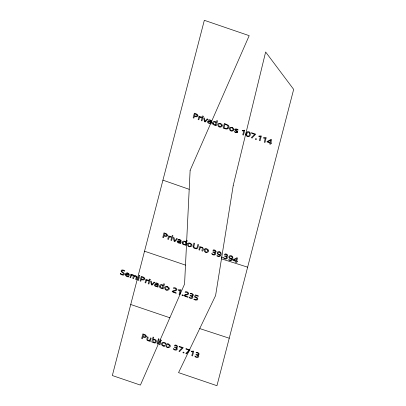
<?xml version="1.0" encoding="UTF-8"?>
<svg xmlns="http://www.w3.org/2000/svg" width="406" height="406" viewBox="0 0 406 406"><rect width="100%" height="100%" fill="white"/><g stroke="black" fill="none" stroke-linecap="round" stroke-linejoin="round"><path stroke-width="0.61" d="M146.464 280.297L146.627 279.607L145.901 279.358L145.033 282.688L145.759 282.936L146.409 280.769L147.601 280.409A1.01 0.721 23.4 0 1 148.134 280.698L148.266 280.155M232.146 257.871C232.643 256.485 230.207 255.374 229.689 256.851A1.512 1.076 23.4 0 0 230.725 258.46M125.352 274.151L125.566 275.618L126.956 276.587A2.913 2.081 23.4 0 0 128.631 276.841M120.44 273.365L120.267 274.009A1.492 1.061 23.4 0 0 120.572 274.228A4.395 3.131 23.4 0 0 121.79 274.811A4.187 2.984 23.4 0 0 122.663 275.045A2.309 1.649 23.4 0 0 123.439 275.075A1.609 1.147 23.4 0 0 124.033 274.857L124.317 274.497A2.223 1.588 23.4 0 0 124.383 274.268A1.507 1.076 23.4 0 0 124.363 273.827A1.949 1.391 23.4 0 0 124.084 273.334A3.141 2.243 23.4 0 0 123.632 272.847A8.851 6.313 23.4 0 0 123.054 272.365L122.582 271.99A3.268 2.329 23.4 0 1 122.145 271.589A1.045 0.746 23.4 0 1 121.932 270.863A0.853 0.609 23.4 0 1 122.13 270.629A1.243 0.888 23.4 0 1 122.967 270.558A2.517 1.797 23.4 0 1 123.465 270.675C124.936 271.853 125.459 270.594 123.668 270.208A3.39 2.416 23.4 0 0 122.739 269.995A2.416 1.725 23.4 0 0 122.074 269.99A1.741 1.243 23.4 0 0 121.475 270.208A1.416 1.01 23.4 0 0 121.227 270.482L121.166 270.624A1.634 1.167 23.4 0 0 121.135 271.198A1.69 1.208 23.4 0 0 121.389 271.655M128.621 276.811L128.748 276.308L126.931 276.07L126.053 275.06L126.073 274.532L129.27 275.623L129.245 274.151L128.007 273.147A2.659 1.898 23.4 0 0 127.788 273.076M131.189 275.882L130.691 277.78L129.966 277.531L130.833 274.202L131.559 274.446L131.442 274.984L131.777 274.806A1.588 1.132 23.4 0 1 132.777 274.791A1.451 1.035 23.4 0 1 134.142 275.989M134.041 276.856L133.544 278.76L132.818 278.511L133.269 275.704A0.853 0.609 23.4 0 0 132.995 275.41L132.798 275.293A1.416 1.01 23.4 0 0 132.559 275.197M136.172 277.572L135.67 279.485L136.396 279.734L136.989 277.354L136.822 276.537A1.218 0.868 23.4 0 0 136.543 276.212L135.426 275.715A1.619 1.152 23.4 0 0 134.564 275.745L134.107 275.989M201.346 117.004L201.198 117.557A1.01 0.721 23.4 0 0 200.681 117.273M170.977 236.657L170.835 237.211A1.01 0.721 23.4 0 0 170.312 236.926L169.119 237.271L168.47 239.444L167.744 239.195L168.617 235.861L169.338 236.109L169.18 236.805A1.426 1.015 23.4 0 1 171.017 236.596M149.936 339.837L150.438 337.919L151.164 338.168L150.291 341.497L149.57 341.248L149.687 340.715L149.449 340.857A1.533 1.096 23.4 0 1 148.474 340.938L147.317 340.411A1.309 0.934 23.4 0 1 147.013 340.071L146.825 339.213L147.403 336.878L148.124 337.127L147.693 339.918A0.908 0.65 23.4 0 0 147.987 340.233L148.449 340.461M178.341 239.444L178.198 239.992A2.426 1.731 23.4 0 1 179.782 240.078M172.251 291.757L176.102 293.325L176.229 292.848L173.068 291.767A1.411 1.01 23.4 0 1 173.585 291.214A3.558 2.537 23.4 0 1 174.083 291.097L174.92 290.95A6.359 4.532 23.4 0 0 175.722 290.767A2.609 1.863 23.4 0 0 176.823 289.691M164.724 345.719L164.592 346.227A2.598 1.852 23.4 0 1 163.298 346.024M165.267 343.679L165.409 343.136M183.979 295.771L187.831 297.339L187.953 296.862L184.796 295.781M193.951 299.313C194.063 298.364 196.687 300.795 197.128 298.887C196.717 296.268 192.652 298.572 195.474 294.873L198.407 295.878L198.28 296.36L195.976 295.573L195.494 296.898L197.367 297.796L197.879 299.1L197.042 300.08L195.281 299.978M224.619 254.349C225.117 253.024 228.74 254.663 227.477 256.242A1.472 1.051 23.4 0 1 227.005 256.501C225.147 256.333 227.888 257.089 227.36 258.16C226.761 259.794 223.3 258.906 223.539 257.48A2.507 1.786 23.4 0 0 224.909 258.358L226.238 258.409L226.599 257.521A1.025 0.731 23.4 0 0 226.426 257.216L224.548 256.257L224.665 255.805L226.502 256.135A0.964 0.685 23.4 0 0 226.756 255.993L226.949 255.191A0.863 0.614 23.4 0 0 226.746 254.882L226.243 254.557A2.365 1.69 23.4 0 0 225.969 254.45A2.208 1.578 23.4 0 0 224.625 254.354M154.61 285.002L154.884 284.545A1.248 0.888 23.4 0 1 155.173 284.393L157.782 284.753L157.711 284.038A0.761 0.543 23.4 0 0 157.538 283.835L157.066 283.586A2.426 1.731 23.4 0 0 155.483 283.489L155.625 282.941A3.03 2.162 23.4 0 1 157.244 283.16L158.173 283.662A1.238 0.883 23.4 0 1 158.436 283.992L157.954 287.113L157.229 286.864L157.345 286.337L157.015 286.509A1.568 1.122 23.4 0 1 156.026 286.529L155.914 286.499A1.533 1.096 23.4 0 1 154.468 284.966M207.684 121.856L207.963 121.394A1.248 0.888 23.4 0 1 208.253 121.242L210.856 121.602L210.79 120.886A0.761 0.543 23.4 0 0 210.618 120.683L210.146 120.435A2.426 1.731 23.4 0 0 208.562 120.338L208.704 119.79A3.03 2.162 23.4 0 1 210.323 120.014L211.252 120.516A1.238 0.883 23.4 0 1 211.516 120.841L211.034 123.962L210.308 123.713L210.425 123.191L210.095 123.358A1.568 1.122 23.4 0 1 209.1 123.378L208.994 123.348A1.533 1.096 23.4 0 1 207.547 121.815M177.32 241.509L177.6 241.052A1.248 0.888 23.4 0 1 177.889 240.895L180.492 241.255L180.426 240.54A0.761 0.543 23.4 0 0 180.249 240.342L179.782 240.088M217.992 124.14L217.91 124.322A4.06 2.898 23.4 0 0 217.824 124.622C217.763 129.423 225.939 126.307 220.742 123.576A2.477 1.766 23.4 0 0 217.875 124.084M229.649 128.129L229.568 128.311A4.06 2.898 23.4 0 0 229.481 128.611C229.415 133.412 237.596 130.296 232.399 127.565M164.912 287.291L164.831 287.473A4.06 2.898 23.4 0 0 164.745 287.768C164.684 292.574 172.86 289.458 167.668 286.727M187.623 243.793L187.547 243.976A4.06 2.898 23.4 0 0 187.46 244.275C187.394 249.076 195.57 245.96 190.378 243.23A2.477 1.766 23.4 0 0 187.506 243.737M204.279 249.497L204.198 249.68A4.06 2.898 23.4 0 0 204.111 249.974C204.051 254.775 212.226 251.659 207.035 248.929A2.477 1.766 23.4 0 0 204.162 249.436M165.907 344.638L165.831 344.821A4.06 2.898 23.4 0 0 165.744 345.12C165.678 349.921 173.854 346.805 168.663 344.075M227.822 127.794L227.999 125.992A1.898 1.355 23.4 0 0 227.639 125.479L224.965 124.19L224.01 127.865L225.69 128.392A2.436 1.741 23.4 0 0 227.867 127.819M234.465 259.82L236.617 258.556L236.023 260.84L233.856 260.099L234.429 259.84M185.293 294.7L185.978 294.563M186.318 294.502L187.501 294.01L187.714 293.041L186.638 292.264L185.136 292.361L185.283 291.792A2.309 1.649 23.4 0 1 185.953 291.686A1.918 1.37 23.4 0 1 186.268 291.706L186.745 291.807A3.441 2.456 23.4 0 1 187.004 291.889A1.913 1.365 23.4 0 1 188.623 293.721M172.139 291.711A2.827 2.015 23.4 0 1 173.55 290.66L175.478 290.214L176.047 289.336L175.164 288.331L173.428 288.341L173.555 287.778A2.309 1.649 23.4 0 1 174.225 287.671A1.918 1.37 23.4 0 1 174.539 287.692L175.016 287.793A3.441 2.456 23.4 0 1 175.28 287.874A1.913 1.365 23.4 0 1 176.894 289.706M260.023 136.548L259.272 136.573A3.284 2.34 23.4 0 1 258.81 136.528L258.952 135.99A4.436 3.162 23.4 0 0 259.454 136.03L260.672 135.969A3.994 2.847 23.4 0 0 261.068 135.893L261.342 135.99L260.099 140.76L259.373 140.512L260.424 136.477A2.314 1.654 23.4 0 1 260.018 136.543M191.911 351.22L193.094 351.16A3.994 2.847 23.4 0 0 193.484 351.088L193.758 351.18L192.515 355.95L191.789 355.702L192.84 351.672A2.314 1.654 23.4 0 1 192.439 351.738L191.723 351.763A3.284 2.34 23.4 0 1 191.231 351.723L191.368 351.18A4.436 3.162 23.4 0 0 191.876 351.22M218.925 254.816L219.377 254.892A1.421 1.015 23.4 0 0 219.945 254.811C220.686 254.633 219.362 256.501 218.499 256.095C217.327 255.536 215.84 255.465 217.723 256.389C219.824 257.48 221.859 254.897 221.011 252.943A1.822 1.299 23.4 0 0 219.991 251.918L219.763 251.837M230.654 258.835L231.1 258.906A1.421 1.015 23.4 0 0 231.674 258.825C232.41 258.627 231.121 260.49 230.278 260.114C229.151 259.581 227.68 259.51 229.375 260.378C231.481 261.535 233.607 258.957 232.739 256.957A1.822 1.299 23.4 0 0 231.719 255.932M209.628 121.764L210.75 122.028C210.775 123.439 208.42 123.196 208.43 122.099A0.873 0.619 23.4 0 1 208.791 121.658M156.549 284.916L157.67 285.179C157.701 286.524 155.427 286.428 155.356 285.251A0.873 0.619 23.4 0 1 155.711 284.809A2.03 1.451 23.4 0 1 156.543 284.931M200.681 117.263L199.488 117.618L198.838 119.79L198.113 119.542L198.981 116.207L199.706 116.456L199.544 117.146A1.426 1.015 23.4 0 1 201.381 116.943M221.595 258.896L247.635 267.168M122.028 274.365L123.196 274.507A0.848 0.604 23.4 0 0 123.47 274.329L123.581 274.106A0.924 0.66 23.4 0 0 123.561 273.74A1.36 0.969 23.4 0 0 123.307 273.375A3.314 2.365 23.4 0 0 122.896 272.994L122.368 272.568A10.531 7.511 23.4 0 1 121.815 272.106A2.862 2.04 23.4 0 1 121.384 271.66M199.727 328.566L229.258 338.223M130.732 304.495L169.886 317.771M144.531 251.207L185.496 265.113M244.458 130.209L244.732 130.301L243.488 135.071L242.763 134.828L243.813 130.793A2.314 1.654 23.4 0 1 243.412 130.859L242.666 130.884A3.284 2.34 23.4 0 1 242.199 130.844L242.341 130.306A4.436 3.162 23.4 0 0 242.844 130.341L244.067 130.285A3.994 2.847 23.4 0 0 244.458 130.209M162.933 180.162L189.196 189.313M201.777 247.619L202.092 247.797A0.868 0.619 23.4 0 1 202.315 248.025L201.929 250.898L202.655 251.147C203.472 249.913 203.721 247.391 201.772 247.137A1.69 1.203 23.4 0 0 200.716 247.152L200.361 247.33L200.488 246.772L199.762 246.523L198.894 249.857L199.62 250.106L200.117 248.203A1.462 1.045 23.4 0 1 201.792 247.543M162.491 285.012C159.654 282.916 157.939 288.184 161.37 288.321A1.705 1.213 23.4 0 0 162.329 288.235L162.593 288.082L162.461 288.656L163.187 288.905L164.471 283.972L163.745 283.723L163.151 285.697A1.477 1.051 23.4 0 0 162.496 285.007M149.895 339.827A1.436 1.025 23.4 0 1 148.444 340.548M155.498 342.831A2.04 1.457 23.4 0 1 153.838 342.791L153.519 342.664A1.558 1.111 23.4 0 1 152.712 341.943L152.483 342.248L151.758 341.999L153.042 337.066L153.767 337.315L153.214 339.507L153.59 339.32A1.751 1.248 23.4 0 1 154.579 339.274L156.102 340.142L156.406 341.568A3.146 2.243 23.4 0 1 155.518 342.847M164.775 345.805A1.888 1.345 23.4 0 1 162.456 344.831A1.888 1.345 23.4 0 1 162.877 343.07A1.888 1.345 23.4 0 1 165.293 343.669M165.486 343.065A2.644 1.888 23.4 0 0 161.512 343.709A2.38 1.7 23.4 0 0 163.273 346.115M165.79 344.582A2.477 1.766 23.4 0 1 168.673 344.049M175.874 345.567A2.208 1.578 23.4 0 0 174.529 345.486C175.006 344.146 178.645 345.79 177.376 347.374A1.472 1.051 23.4 0 1 176.909 347.627C175.057 347.47 177.747 348.201 177.27 349.262C176.711 350.941 173.2 350.038 173.443 348.612A2.507 1.786 23.4 0 0 174.813 349.485L176.138 349.536L176.503 348.647A1.025 0.731 23.4 0 0 176.331 348.343L174.453 347.384L174.57 346.932L176.407 347.267A0.964 0.685 23.4 0 0 176.661 347.125L176.849 346.323A0.863 0.614 23.4 0 0 176.646 346.008L176.148 345.684A2.365 1.69 23.4 0 0 175.869 345.577M197.362 352.926A2.208 1.578 23.4 0 0 196.017 352.839C196.499 351.505 200.138 353.144 198.869 354.727A1.472 1.051 23.4 0 1 198.397 354.986C196.534 354.814 199.331 355.605 198.742 356.686C198.098 358.27 194.702 357.376 194.936 355.966A2.507 1.786 23.4 0 0 196.306 356.844L197.631 356.894L197.991 356.006A1.025 0.731 23.4 0 0 197.823 355.702L195.941 354.742L196.062 354.291L197.895 354.621A0.964 0.685 23.4 0 0 198.153 354.479L198.341 353.677A0.863 0.614 23.4 0 0 198.138 353.367L197.641 353.042A2.365 1.69 23.4 0 0 197.362 352.936M122.039 274.334A2.893 2.066 23.4 0 1 120.435 273.365M125.424 274.167A2.421 1.725 23.4 0 1 127.788 272.964M136.132 277.557A2.355 1.68 23.4 0 0 136.203 276.735A1 0.716 23.4 0 0 135.431 276.197M131.285 275.897A1.441 1.025 23.4 0 1 132.549 275.07M134.142 276.877A1.431 1.02 23.4 0 1 135.421 276.085M146.495 280.313A1.426 1.015 23.4 0 1 148.302 280.094M164.795 287.235A2.477 1.766 23.4 0 1 167.673 286.702M183.867 295.725A2.827 2.015 23.4 0 1 185.278 294.675M184.781 295.776A1.411 1.01 23.4 0 1 185.309 295.228A3.558 2.537 23.4 0 1 185.811 295.111L186.648 294.964A6.359 4.532 23.4 0 0 187.445 294.781A2.609 1.863 23.4 0 0 188.551 293.705M195.281 299.948A3.121 2.228 23.4 0 1 193.926 299.339M178.335 239.433A3.03 2.162 23.4 0 1 179.959 239.667L180.888 240.169A1.238 0.883 23.4 0 1 181.147 240.494L180.67 243.615L179.944 243.372L180.061 242.844L179.726 243.016A1.568 1.122 23.4 0 1 178.736 243.032L178.625 243.001A1.533 1.096 23.4 0 1 177.183 241.468M218.91 254.882A2.157 1.538 23.4 0 1 217.185 252.644A2.157 1.538 23.4 0 1 219.737 251.903M219.032 254.344A1.284 0.919 23.4 0 0 220.428 253.862C220.91 252.466 218.484 251.365 217.961 252.836A1.512 1.076 23.4 0 0 218.996 254.445M230.638 258.896A2.157 1.538 23.4 0 1 228.913 256.658A2.157 1.538 23.4 0 1 231.466 255.922M232.156 257.876A1.284 0.919 23.4 0 1 230.76 258.358M208.811 121.673A2.03 1.451 23.4 0 1 209.623 121.78M229.532 128.073A2.477 1.766 23.4 0 1 232.41 127.545M235.703 132.493A3.522 2.512 23.4 0 1 235.277 132.336C234.592 132.386 234.14 131.016 234.871 131.524A2.238 1.594 23.4 0 0 235.647 131.98L236.571 132.173A0.543 0.386 23.4 0 0 236.855 132.011L236.901 131.904A0.599 0.426 23.4 0 0 236.881 131.651M237.454 132.559A2.091 1.492 23.4 0 1 235.719 132.452M237.398 132.488A1.122 0.797 23.4 0 0 237.617 132.224L237.637 132.168A1.203 0.858 23.4 0 0 237.485 131.371M237.469 131.377A1.979 1.411 23.4 0 0 237.109 131.042A5.989 4.273 23.4 0 0 236.617 130.681L236.287 130.453A1.051 0.751 23.4 0 1 235.698 129.697M235.744 129.646A0.898 0.639 23.4 0 1 236.81 129.615L237.297 129.763A2.086 1.487 23.4 0 1 237.926 130.204L238.068 129.666A2.543 1.812 23.4 0 0 237.469 129.321L237.337 129.265A3.268 2.329 23.4 0 0 236.972 129.128A1.979 1.411 23.4 0 0 235.277 129.108M235.074 129.524A1.162 0.827 23.4 0 1 235.318 129.159M235.013 129.509A1.365 0.974 23.4 0 0 235.541 130.565A5.618 4.009 23.4 0 0 236.084 130.945L236.363 131.138A1.512 1.081 23.4 0 1 236.906 131.64M246.006 134.33A7.12 5.075 23.4 0 1 246.097 133.675A9.582 6.836 23.4 0 1 246.219 133.244L247.345 131.762A1.873 1.335 23.4 0 1 248.665 131.686C250.538 131.991 250.801 134.213 250 135.614A4.821 3.441 23.4 0 1 249.741 136.02L249.081 136.548A1.878 1.34 23.4 0 1 247.777 136.624A2.299 1.639 23.4 0 1 247.411 136.502L247.3 136.457A1.797 1.284 23.4 0 1 246.254 135.528L246.026 134.807A4.654 3.319 23.4 0 1 246.006 134.33M193.276 294.989L192.992 295.71A1.472 1.051 23.4 0 1 192.52 295.969C190.678 295.812 193.322 296.522 192.891 297.573C192.368 299.288 188.805 298.39 189.054 296.948A2.507 1.786 23.4 0 0 190.424 297.826L191.754 297.872L192.114 296.984A1.025 0.731 23.4 0 0 191.942 296.684L190.064 295.725L190.181 295.269L192.018 295.604A0.964 0.685 23.4 0 0 192.271 295.461L192.464 294.66A0.863 0.614 23.4 0 0 192.261 294.345L191.759 294.025A2.365 1.69 23.4 0 0 191.485 293.914A2.208 1.578 23.4 0 0 190.14 293.822C190.592 292.69 193.144 293.68 193.276 294.989M216.033 251.512L215.748 252.227A1.472 1.051 23.4 0 1 215.276 252.486C213.429 252.324 216.119 253.055 215.642 254.12C215.078 255.795 211.572 254.897 211.81 253.466A2.507 1.786 23.4 0 0 213.186 254.344L214.51 254.389L214.87 253.506A1.025 0.731 23.4 0 0 214.703 253.202L212.82 252.243L212.937 251.791L214.774 252.121A0.964 0.685 23.4 0 0 215.033 251.979L215.221 251.177A0.863 0.614 23.4 0 0 215.018 250.867L214.515 250.543A2.365 1.69 23.4 0 0 214.241 250.436A2.208 1.578 23.4 0 0 212.896 250.34C213.348 249.213 215.901 250.197 216.033 251.512M160.121 286.463C163.643 292.01 163.603 281.211 160.121 286.463M182.837 242.966C186.334 248.513 186.354 237.728 182.837 242.966M213.201 123.312C216.733 128.864 216.667 118.065 213.201 123.312M155.691 340.994C152.58 346.485 151.834 335.716 155.691 340.994M249.685 133.544C249.781 134.751 248.934 136.893 247.416 135.98A1.04 0.741 23.4 0 1 247.066 135.69C245.417 133.736 249.071 130.25 249.685 133.544M168.551 288.468C165.206 293.873 164.379 282.794 168.551 288.468M169.546 345.816C166.201 351.22 165.374 340.142 169.546 345.816M191.262 244.97C187.963 250.39 187.054 239.291 191.262 244.97M207.918 250.669C204.573 256.074 203.741 245.001 207.918 250.669M221.63 125.317C218.326 130.737 217.423 119.638 221.63 125.317M233.288 129.306C229.969 134.716 229.106 123.632 233.288 129.306M178.061 241.814C178.244 242.94 180.401 243.001 180.381 241.682L179.259 241.418A2.03 1.451 23.4 0 0 178.447 241.326A0.873 0.619 23.4 0 0 178.097 241.758L178.061 241.814M193.083 246.376L193.266 247.366A1.832 1.309 23.4 0 0 193.642 247.853L194.981 248.604L196.519 248.827A1.908 1.36 23.4 0 0 197.088 248.645L197.829 247.696L198.625 244.681L197.884 244.427L197.088 247.462L196.468 248.198A1.284 0.913 23.4 0 1 196.057 248.289L194.357 247.701A1.33 0.949 23.4 0 1 194.048 247.355L193.875 246.315L194.652 243.321L193.906 243.067L193.083 246.376M139.806 275.897C139.075 277.136 138.436 274.502 139.806 275.897M150.22 279.46C149.438 280.698 148.89 278.054 150.22 279.46M161.314 340.264C160.537 341.522 160.015 338.827 161.314 340.284M172.931 235.962C172.185 237.226 171.581 234.546 172.931 235.982M203.299 116.309C202.513 117.542 201.98 114.893 203.299 116.309M128.682 274.639C123.069 275.192 128.215 271.776 128.682 274.639M182.076 242.768L182.558 244.077L184.08 244.828A1.705 1.213 23.4 0 0 185.04 244.737L185.303 244.59L185.172 245.158L185.897 245.407L187.186 240.474L186.461 240.225L185.867 242.199A1.477 1.051 23.4 0 0 185.207 241.509C184.07 240.687 182.076 241.164 182.076 242.768M212.439 123.114L212.922 124.419L214.449 125.175A1.705 1.213 23.4 0 0 215.403 125.084L215.667 124.931L215.54 125.505L216.266 125.753L217.55 120.821L216.824 120.572L216.231 122.546A1.477 1.051 23.4 0 0 215.576 121.856C214.439 121.029 212.439 121.511 212.439 123.114M190.125 170.363L184.573 284.063L140.41 385.096L112.335 375.54L204.33 20.3L249.188 35.662L190.125 170.363M144.835 278.714C144.703 280.49 142.318 280.054 141.263 279.475L140.801 281.241L140.06 280.988L141.273 276.319L143.988 277.374L144.835 278.714M146.434 336.269C146.302 338.046 143.917 337.604 142.861 337.031L142.399 338.797L141.658 338.543L142.871 333.874L145.587 334.93L146.434 336.269M167.551 235.221C167.419 236.992 165.034 236.556 163.973 235.982L163.516 237.743L162.77 237.49L163.988 232.826L166.699 233.876L167.551 235.221M197.915 115.563C197.783 117.339 195.398 116.903 194.342 116.329L193.88 118.09L193.139 117.836L194.352 113.172L197.062 114.223L197.915 115.563M144.039 278.577L143.288 279.414L141.389 278.983L141.887 277.07L143.815 277.978A1.015 0.721 23.4 0 1 143.988 278.262L144.039 278.577M145.637 336.127L144.886 336.97L142.988 336.538L143.485 334.625L145.414 335.534A1.015 0.721 23.4 0 1 145.587 335.818L145.637 336.127M166.749 235.079L165.998 235.922L164.1 235.485L164.603 233.572L166.526 234.485A1.015 0.721 23.4 0 1 166.699 234.769L166.749 235.079M197.118 115.426L196.367 116.268L194.469 115.832L194.966 113.919L196.895 114.832A1.015 0.721 23.4 0 1 197.067 115.111L197.118 115.426M228.948 126.911L228.669 127.956A3.273 2.334 23.4 0 1 225.746 128.935L223.138 128.108L224.351 123.439L228.284 125.261A2.426 1.731 23.4 0 1 228.751 125.916L228.948 126.911M233.232 185.446L215.596 295.553L178.549 372.627L216.946 385.7L293.665 89.386L265.636 51.993L233.232 185.446M138.634 276.872L137.766 280.201L138.492 280.45L139.359 277.12L138.634 276.872M149.048 280.434L148.18 283.769L148.906 284.017L149.773 280.683L149.048 280.434M202.127 117.283L201.259 120.618L201.985 120.866L202.853 117.532L202.127 117.283M171.763 236.942L170.896 240.271L171.621 240.519L172.489 237.185L171.763 236.942M158.365 338.888L157.081 343.821L157.807 344.07L159.091 339.137L158.365 338.888M160.142 341.238L159.274 344.572L160 344.821L160.867 341.487L160.142 341.238M178.645 289.818L178.503 290.361A3.284 2.34 23.4 0 0 178.965 290.402L179.716 290.381A2.314 1.654 23.4 0 0 180.117 290.31L179.066 294.34L179.792 294.589L181.035 289.818L180.761 289.722A3.994 2.847 23.4 0 1 180.365 289.798L179.147 289.859A4.436 3.162 23.4 0 1 178.645 289.818M179.234 346.323L179.112 346.805L182.289 347.891L179.447 350.551A9.368 6.684 23.4 0 0 178.98 351.317L179.756 351.586A9.206 6.567 23.4 0 1 180.208 350.809L183.268 347.703L179.234 346.323M186.08 348.668L185.958 349.15L189.135 350.236L186.293 352.895A9.368 6.684 23.4 0 0 185.826 353.662L186.603 353.925A9.206 6.567 23.4 0 1 187.054 353.154L190.115 350.048L186.08 348.668M251.7 132.803L251.573 133.285L254.755 134.371L251.908 137.03A9.368 6.684 23.4 0 0 251.441 137.796L252.222 138.065A9.206 6.567 23.4 0 1 252.674 137.289L255.734 134.183L251.7 132.803M263.834 137.659L263.692 138.202A3.284 2.34 23.4 0 0 264.154 138.243L264.905 138.223A2.314 1.654 23.4 0 0 265.306 138.152L264.255 142.181L264.981 142.43L266.219 137.659L265.945 137.568A3.994 2.847 23.4 0 1 265.554 137.639L264.372 137.7A4.436 3.162 23.4 0 1 263.834 137.659M233.034 259.845L232.912 260.307L235.896 261.327L235.607 262.423L236.322 262.672L236.612 261.576L237.424 261.855L237.551 261.362L236.739 261.083L237.54 258.003L236.764 257.739A10.059 7.176 23.4 0 1 236.221 258.175L233.034 259.845M267.128 141.466L267.006 141.933L269.985 142.953L269.701 144.049L270.416 144.292L270.706 143.196L271.518 143.475L271.644 142.988L270.832 142.709L271.634 139.623L270.858 139.359A10.059 7.176 23.4 0 1 270.315 139.796L267.128 141.466M270.711 140.177L270.117 142.46L267.95 141.724L270.711 140.177M207.116 118.994L205.279 121.013A3.654 2.603 23.4 0 0 205.015 121.419A3.791 2.705 23.4 0 0 204.959 120.892L204.446 118.08L203.65 117.806L204.497 121.724L205.208 121.967L207.882 119.252L207.116 118.994M176.752 238.647L174.915 240.672A3.654 2.603 23.4 0 0 174.646 241.073A3.791 2.705 23.4 0 0 174.595 240.545L174.078 237.733L173.286 237.459L174.133 241.382L174.844 241.626L177.518 238.911L176.752 238.647M154.036 282.145L152.199 284.164A3.654 2.603 23.4 0 0 151.935 284.565A3.791 2.705 23.4 0 0 151.88 284.043L151.367 281.226L150.57 280.957L151.418 284.875L152.128 285.119L154.803 282.403L154.036 282.145M183.147 352.738A0.528 0.376 23.4 0 0 184.014 352.784A0.528 0.376 23.4 0 0 183.446 352.154A0.528 0.376 23.4 0 0 183.147 352.738M182.152 295.39A0.528 0.376 23.4 0 0 183.015 295.436A0.528 0.376 23.4 0 0 182.446 294.807A0.528 0.376 23.4 0 0 182.152 295.39M221.519 257.592A0.528 0.376 23.4 0 0 222.381 257.637A0.528 0.376 23.4 0 0 221.813 257.008A0.528 0.376 23.4 0 0 221.519 257.592M255.613 139.217A0.528 0.376 23.4 0 0 256.475 139.263A0.528 0.376 23.4 0 0 255.907 138.634A0.528 0.376 23.4 0 0 255.613 139.217"/></g></svg>
